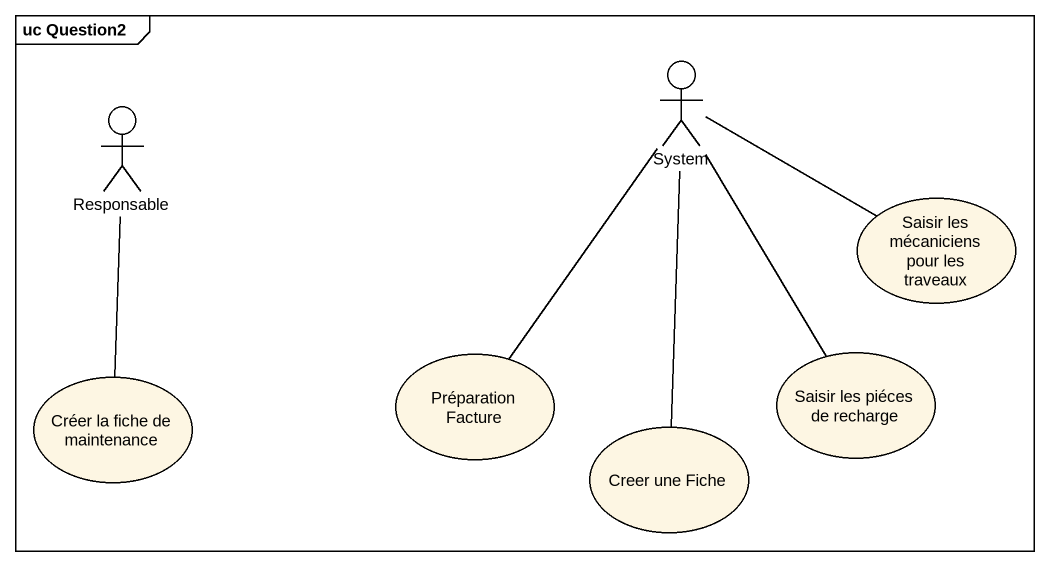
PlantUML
@startuml
mainframe uc Question2
actor System
actor Responsable
usecase "Saisir les mécaniciens pour les traveaux" as Saisir_les_mécaniciens_pour
usecase "Préparation Facture" as Préparation_Facture
usecase "Saisir les piéces de recharge" as Saisir_les_piéces_de
usecase "Créer la fiche de maintenance" as Créer_la_fiche_de
usecase "Creer une Fiche" as Creer_une_Fiche
System -right- Saisir_les_mécaniciens_pour
System -- Préparation_Facture
System -- Saisir_les_piéces_de
System -- Creer_une_Fiche
Responsable -- Créer_la_fiche_de
@enduml
